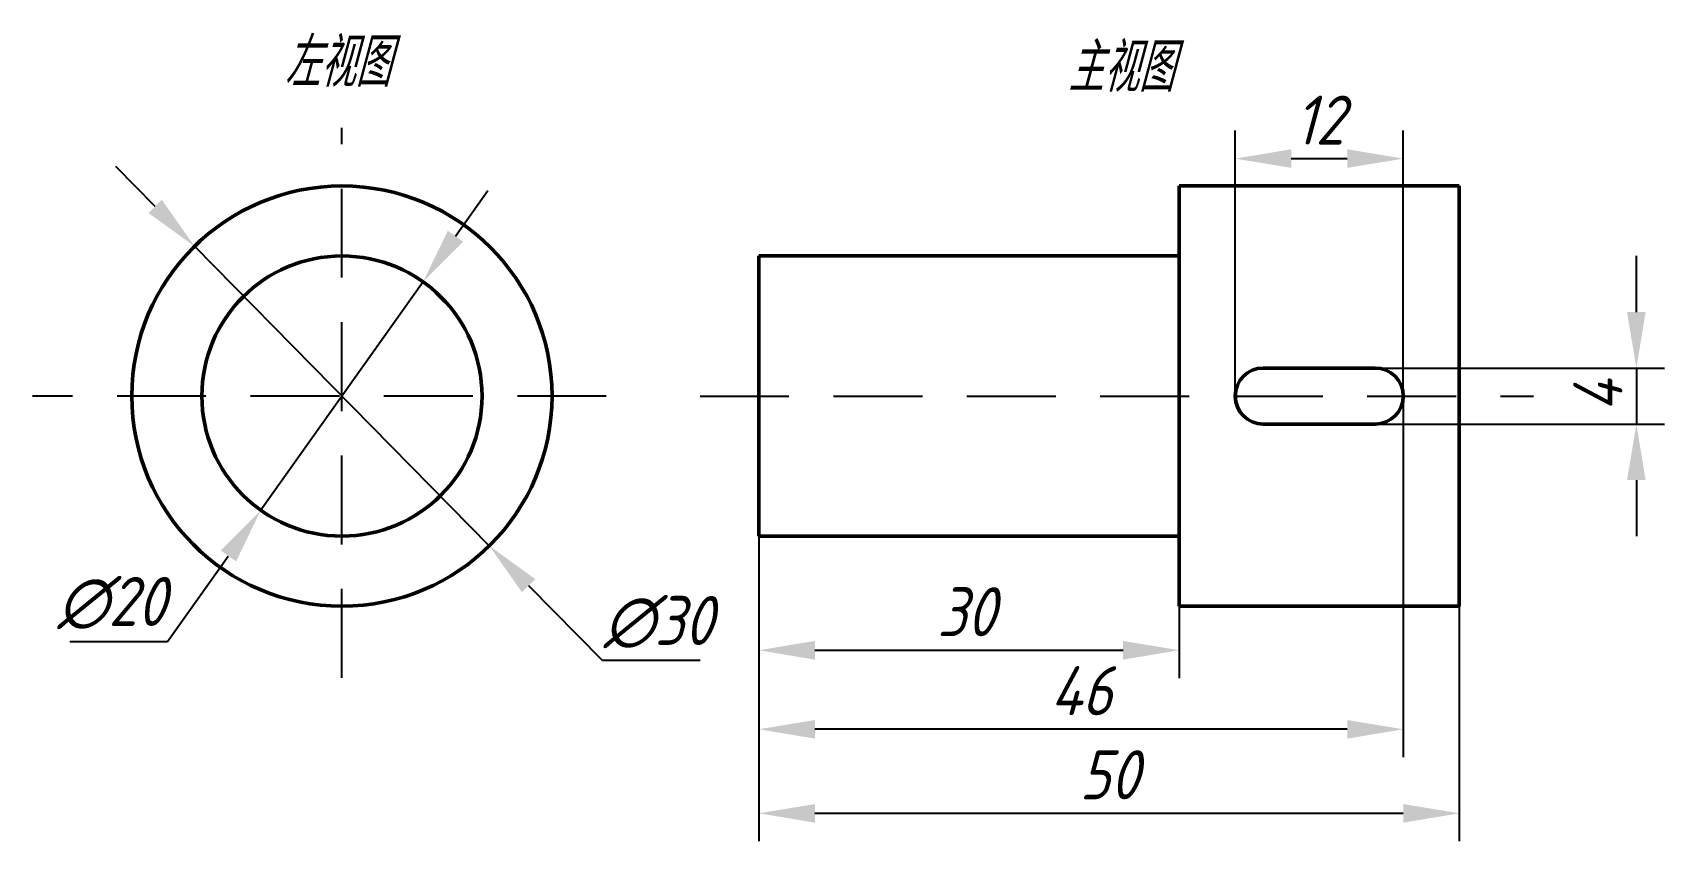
# Model space of a CAD drawing. Header units: millimetres. Extents: x 16 to 133, y 12 to 70.
import ezdxf

# ---------------------------------------------------------------- set-up
doc = ezdxf.new("R2010")
doc.units = ezdxf.units.MM
doc.header["$LTSCALE"] = 0.5
doc.linetypes.add('DASHED', pattern=[19.05, 12.7, -6.35])
for name, color, linetype, lineweight in [('尺寸标注', 7, 'Continuous', 25), ('文字标注', 7, 'Continuous', 25), ('点画线', 1, 'DASHED', 25), ('粗实线', 7, 'Continuous', 50)]:
    doc.layers.add(name, color=color, linetype=linetype, lineweight=lineweight)
doc.styles.add('国标汉字3.5', font='gbeitc.shx', dxfattribs={"height": 3.5, "bigfont": 'gbcbig.shx'})
doc.dimstyles.new('国标尺寸', dxfattribs={"dimtxt": 3.5, "dimasz": 4, "dimexe": 2, "dimexo": 0, "dimgap": 1, "dimtad": 1, "dimtoh": 1, "dimdec": 0, "dimdsep": 46, "dimtxsty": '国标汉字3.5', "dimcen": 3.5, "dimaunit": 1, "dimadec": 0, "dimazin": 1, "dimtfac": 1, "dimtdec": 0, "dimtmove": 0, "dimatfit": 3, "dimfxl": 1, "dimarcsym": 2})

# ---------------------------------------------------------------- blocks, each defined once
blk = doc.blocks.new('*D10')
at = {"layer": 'Defpoints', "color": 0, "transparency": 16777216}
for p in [(27.8, 54.4), (48.84, 33.02)]:
    blk.add_point(p, dxfattribs=at)
at = {"layer": '尺寸标注', "color": 0, "lineweight": -2, "transparency": 16777216}
for p, q in [((24.99, 57.25), (22.18, 60.1)), ((27.8, 54.4), (48.84, 33.02)), ((56.91, 24.82), (51.65, 30.17)), ((63.89, 24.82), (56.91, 24.82))]:
    blk.add_line(p, q, dxfattribs=at)
at = {"layer": '尺寸标注', "color": 0, "transparency": 16777216}
for points in [[(25.46, 57.72), (24.51, 56.78), (27.8, 54.4)], [(52.12, 30.64), (51.17, 29.7), (48.84, 33.02)]]:
    blk.add_solid(points, dxfattribs=at)
at = {"layer": '尺寸标注', "color": 0, "transparency": 16777216, "insert": (60.9, 27.57), "char_height": 3.5, "attachment_point": 5, "style": '国标汉字3.5'}
blk.add_mtext('∅30', dxfattribs=at)
blk = doc.blocks.new('*D11')
at = {"layer": 'Defpoints', "color": 0, "transparency": 16777216}
for p in [(44.11, 51.86), (32.53, 35.56)]:
    blk.add_point(p, dxfattribs=at)
at = {"layer": '尺寸标注', "color": 0, "lineweight": -2, "transparency": 16777216}
for p, q in [((46.42, 55.12), (48.74, 58.38)), ((44.11, 51.86), (32.53, 35.56)), ((25.87, 26.18), (30.21, 32.29)), ((18.89, 26.18), (25.87, 26.18))]:
    blk.add_line(p, q, dxfattribs=at)
at = {"layer": '尺寸标注', "color": 0, "transparency": 16777216}
for points in [[(45.88, 55.51), (46.97, 54.74), (44.11, 51.86)], [(29.67, 32.68), (30.76, 31.91), (32.53, 35.56)]]:
    blk.add_solid(points, dxfattribs=at)
at = {"layer": '尺寸标注', "color": 0, "transparency": 16777216, "insert": (21.88, 28.93), "char_height": 3.5, "attachment_point": 5, "style": '国标汉字3.5'}
blk.add_mtext('∅20', dxfattribs=at)
blk = doc.blocks.new('*D12')
at = {"layer": 'Defpoints', "color": 0, "transparency": 16777216}
for p in [(68.08, 33.71), (98.08, 33.71), (98.08, 25.56)]:
    blk.add_point(p, dxfattribs=at)
at = {"layer": '尺寸标注', "color": 0, "lineweight": -2, "transparency": 16777216}
for p, q in [((68.08, 33.71), (68.08, 23.56)), ((98.08, 33.71), (98.08, 23.56)), ((72.08, 25.56), (94.08, 25.56))]:
    blk.add_line(p, q, dxfattribs=at)
at = {"layer": '尺寸标注', "color": 0, "transparency": 16777216}
for points in [[(72.08, 26.23), (72.08, 24.89), (68.08, 25.56)], [(94.08, 26.23), (94.08, 24.89), (98.08, 25.56)]]:
    blk.add_solid(points, dxfattribs=at)
at = {"layer": '尺寸标注', "color": 0, "transparency": 16777216, "insert": (82.88, 28.31), "char_height": 3.5, "attachment_point": 5, "style": '国标汉字3.5'}
blk.add_mtext('30', dxfattribs=at)
blk = doc.blocks.new('*D13')
at = {"layer": 'Defpoints', "color": 0, "transparency": 16777216}
for p in [(68.08, 33.71), (118.08, 33.71), (118.08, 13.92)]:
    blk.add_point(p, dxfattribs=at)
at = {"layer": '尺寸标注', "color": 0, "lineweight": -2, "transparency": 16777216}
for p, q in [((68.08, 33.71), (68.08, 11.92)), ((118.08, 33.71), (118.08, 11.92)), ((72.08, 13.92), (114.08, 13.92))]:
    blk.add_line(p, q, dxfattribs=at)
at = {"layer": '尺寸标注', "color": 0, "transparency": 16777216}
for points in [[(72.08, 14.58), (72.08, 13.25), (68.08, 13.92)], [(114.08, 14.58), (114.08, 13.25), (118.08, 13.92)]]:
    blk.add_solid(points, dxfattribs=at)
at = {"layer": '尺寸标注', "color": 0, "transparency": 16777216, "insert": (93.08, 16.67), "char_height": 3.5, "attachment_point": 5, "style": '国标汉字3.5'}
blk.add_mtext('50', dxfattribs=at)
blk = doc.blocks.new('*D14')
at = {"layer": 'Defpoints', "color": 0, "transparency": 16777216}
for p in [(114.08, 60.66), (102.08, 43.71), (114.08, 43.71)]:
    blk.add_point(p, dxfattribs=at)
at = {"layer": '尺寸标注', "color": 0, "lineweight": -2, "transparency": 16777216}
for p, q in [((102.08, 43.71), (102.08, 62.66)), ((114.08, 43.71), (114.08, 62.66)), ((106.08, 60.66), (110.08, 60.66))]:
    blk.add_line(p, q, dxfattribs=at)
at = {"layer": '尺寸标注', "color": 0, "transparency": 16777216}
for points in [[(106.08, 61.33), (106.08, 60), (102.08, 60.66)], [(110.08, 61.33), (110.08, 60), (114.08, 60.66)]]:
    blk.add_solid(points, dxfattribs=at)
at = {"layer": '尺寸标注', "color": 0, "transparency": 16777216, "insert": (108.08, 63.41), "char_height": 3.5, "attachment_point": 5, "style": '国标汉字3.5'}
blk.add_mtext('12', dxfattribs=at)
blk = doc.blocks.new('*D16')
at = {"layer": 'Defpoints', "color": 0, "transparency": 16777216}
for p in [(112.08, 45.71), (112.08, 41.71), (130.72, 41.71)]:
    blk.add_point(p, dxfattribs=at)
at = {"layer": '尺寸标注', "color": 0, "lineweight": -2, "transparency": 16777216}
for p, q in [((130.72, 49.71), (130.72, 53.71)), ((112.08, 45.71), (132.72, 45.71)), ((130.72, 45.71), (130.72, 41.71)), ((112.08, 41.71), (132.72, 41.71)), ((130.72, 37.71), (130.72, 33.71))]:
    blk.add_line(p, q, dxfattribs=at)
at = {"layer": '尺寸标注', "color": 0, "transparency": 16777216}
for points in [[(130.05, 49.71), (131.38, 49.71), (130.72, 45.71)], [(130.05, 37.71), (131.38, 37.71), (130.72, 41.71)]]:
    blk.add_solid(points, dxfattribs=at)
at = {"layer": '尺寸标注', "color": 0, "transparency": 16777216, "insert": (127.97, 43.71), "char_height": 3.5, "attachment_point": 5, "rotation": 90, "style": '国标汉字3.5'}
blk.add_mtext('4', dxfattribs=at)
blk = doc.blocks.new('*D17')
at = {"layer": 'Defpoints', "color": 0, "transparency": 16777216}
for p in [(68.08, 43.71), (114.08, 43.71), (68.08, 19.92)]:
    blk.add_point(p, dxfattribs=at)
at = {"layer": '尺寸标注', "color": 0, "lineweight": -2, "transparency": 16777216}
for p, q in [((68.08, 43.71), (68.08, 17.92)), ((114.08, 43.71), (114.08, 17.92)), ((110.08, 19.92), (72.08, 19.92))]:
    blk.add_line(p, q, dxfattribs=at)
at = {"layer": '尺寸标注', "color": 0, "transparency": 16777216}
for points in [[(72.08, 20.58), (72.08, 19.25), (68.08, 19.92)], [(110.08, 20.58), (110.08, 19.25), (114.08, 19.92)]]:
    blk.add_solid(points, dxfattribs=at)
at = {"layer": '尺寸标注', "color": 0, "transparency": 16777216, "insert": (91.08, 22.67), "char_height": 3.5, "attachment_point": 5, "style": '国标汉字3.5'}
blk.add_mtext('46', dxfattribs=at)

msp = doc.modelspace()

# ---------------------------------------------------------------- linework, layer by layer
at = {"layer": '点画线'}
for p, q in [((38.32, 23.59), (38.32, 62.87)), ((57.19, 43.71), (16.24, 43.71)), ((63.88, 43.71), (123.38, 43.71))]:
    msp.add_line(p, q, dxfattribs=at)
at = {"layer": '粗实线'}
for p, q in [((98.08, 53.71), (98.08, 58.71)), ((98.08, 58.71), (118.08, 58.71)), ((118.08, 58.71), (118.08, 28.71)), ((68.08, 53.71), (98.08, 53.71)), ((68.08, 33.71), (68.08, 53.71)), ((98.08, 53.71), (98.08, 33.71)), ((112.08, 45.71), (104.08, 45.71)), ((118.08, 28.71), (118.08, 43.71)), ((104.08, 41.71), (112.08, 41.71)), ((98.08, 33.71), (68.08, 33.71)), ((98.08, 28.71), (98.08, 33.71)), ((118.08, 28.71), (98.08, 28.71))]:
    msp.add_line(p, q, dxfattribs=at)
for radius in [15, 10]:
    msp.add_circle((38.32, 43.71), radius, dxfattribs=at)
for centre, start, end in [((104.08, 43.71), 90, 270), ((112.08, 43.71), 270, 90)]:
    msp.add_arc(centre, 2, start, end, dxfattribs=at)

# ---------------------------------------------------------------- texts
at = {"layer": '文字标注', "char_height": 3.5, "attachment_point": 1, "style": '国标汉字3.5'}
for s, width, insert in [('左视图', 11.8212, (34.2, 69.29)), ('主视图', 17.3139, (90.11, 68.93))]:
    msp.add_mtext_dynamic_manual_height_columns(s, width=width, gutter_width=17.5, heights=[0], dxfattribs=dict(at, insert=insert))

# ---------------------------------------------------------------- dimensions: what is measured, and where the dimension line sits
at = {"layer": '尺寸标注'}
for base, p1, p2, picture, middle in [((114.08, 60.66), (102.08, 43.71), (114.08, 43.71), '*D14', (108.08, 63.41)), ((68.08, 19.92), (114.08, 43.71), (68.08, 43.71), '*D17', (91.08, 22.67))]:
    dim = msp.add_linear_dim(base=base, p1=p1, p2=p2, dimstyle='国标尺寸', dxfattribs=at)
    dim.commit()
    dim.dimension.update_dxf_attribs({"geometry": picture, "text_midpoint": middle})
dim = msp.add_diameter_dim_2p(p1=(27.8, 54.4), p2=(48.84, 33.02), dimstyle='国标尺寸', dxfattribs=at)
dim.commit()
dim.dimension.update_dxf_attribs({"geometry": '*D10', "text_midpoint": (60.9, 24.82), "dimtype": 163})
dim = msp.add_diameter_dim_2p(p1=(44.11, 51.86), p2=(32.53, 35.56), dimstyle='国标尺寸', dxfattribs=at)
dim.commit()
dim.dimension.update_dxf_attribs({"geometry": '*D11', "text_midpoint": (21.88, 26.18)})
dim = msp.add_linear_dim(base=(130.72, 41.71), p1=(112.08, 45.71), p2=(112.08, 41.71), angle=90, dimstyle='国标尺寸', dxfattribs=at)
dim.commit()
dim.dimension.update_dxf_attribs({"geometry": '*D16', "text_midpoint": (127.97, 43.71)})
for base, p2, picture, middle in [((98.08, 25.56), (98.08, 33.71), '*D12', (82.88, 25.56)), ((118.08, 13.92), (118.08, 33.71), '*D13', (93.08, 13.92))]:
    dim = msp.add_linear_dim(base=base, p1=(68.08, 33.71), p2=p2, dimstyle='国标尺寸', dxfattribs=at)
    dim.commit()
    dim.dimension.update_dxf_attribs({"geometry": picture, "text_midpoint": middle, "dimtype": 160})

doc.saveas('drawing.dxf')
